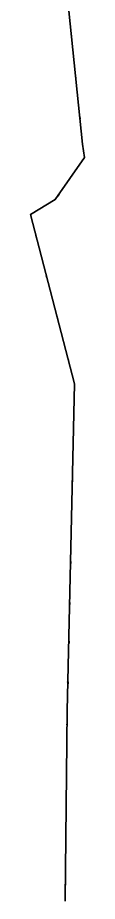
# Model space of a CAD drawing. Extents: x -14 to 5, y -77 to 101.
# Drawn here: x -13.14 to -11.57, y 0.74 to 26.43 of the extents above; entities that cross this region are included whole.
import ezdxf

# ---------------------------------------------------------------- set-up
doc = ezdxf.new("R2010")
doc.units = 0
doc.layers.add('RAILINGS', color=6, linetype='CONTINUOUS')

msp = doc.modelspace()

# ---------------------------------------------------------------- linework, layer by layer
at = {"layer": 'RAILINGS'}
for points in [[(-11.63, 22.75, 5.73), (-12.42, 30.51, 5.73), (-12.42, 30.51, 5.8), (-11.63, 22.75, 5.8)], [(-11.63, 22.75, 5.8), (-12.42, 30.51, 5.8), (-12.42, 30.51, 5.73), (-11.63, 22.75, 5.73)], [(-11.63, 22.75, 5.38), (-12.42, 30.51, 5.38), (-12.42, 30.51, 5.31), (-11.63, 22.75, 5.31)], [(-11.63, 22.75, 5.31), (-12.42, 30.51, 5.31), (-12.42, 30.51, 5.38), (-11.63, 22.75, 5.38)], [(-11.95, 25.86, 4.59), (-11.95, 25.86, 5.73), (-11.95, 25.92, 5.73), (-11.95, 25.92, 4.59)], [(-11.95, 25.92, 4.59), (-11.95, 25.92, 5.73), (-11.95, 25.86, 5.73), (-11.95, 25.86, 4.59)], [(-11.82, 24.68, 4.59), (-11.82, 24.68, 5.73), (-11.83, 24.74, 5.73), (-11.83, 24.74, 4.59)], [(-11.83, 24.74, 4.59), (-11.83, 24.74, 5.73), (-11.82, 24.68, 5.73), (-11.82, 24.68, 4.59)], [(-11.7, 23.49, 4.59), (-11.7, 23.49, 5.73), (-11.71, 23.55, 5.73), (-11.71, 23.55, 4.59)], [(-11.71, 23.55, 4.59), (-11.71, 23.55, 5.73), (-11.7, 23.49, 5.73), (-11.7, 23.49, 4.59)], [(-11.57, 22.36, 5.8), (-11.63, 22.75, 5.8), (-11.63, 22.75, 5.73), (-11.57, 22.36, 5.73)], [(-11.57, 22.36, 5.73), (-11.63, 22.75, 5.73), (-11.63, 22.75, 5.8), (-11.57, 22.36, 5.8)], [(-11.57, 22.36, 5.31), (-11.63, 22.75, 5.31), (-11.63, 22.75, 5.38), (-11.57, 22.36, 5.38)], [(-11.57, 22.36, 5.38), (-11.63, 22.75, 5.38), (-11.63, 22.75, 5.31), (-11.57, 22.36, 5.31)], [(-12.42, 21.14, 5.73), (-11.57, 22.36, 5.73), (-11.57, 22.36, 5.8), (-12.42, 21.14, 5.8)], [(-12.42, 21.14, 5.8), (-11.57, 22.36, 5.8), (-11.57, 22.36, 5.73), (-12.42, 21.14, 5.73)], [(-12.42, 21.14, 5.38), (-11.57, 22.36, 5.38), (-11.57, 22.36, 5.31), (-12.42, 21.14, 5.31)], [(-12.42, 21.14, 5.31), (-11.57, 22.36, 5.31), (-11.57, 22.36, 5.38), (-12.42, 21.14, 5.38)], [(-11.57, 22.36, 4.59), (-11.57, 22.36, 5.73), (-11.58, 22.42, 5.73), (-11.58, 22.42, 4.59)], [(-11.58, 22.42, 4.59), (-11.58, 22.42, 5.73), (-11.57, 22.36, 5.73), (-11.57, 22.36, 4.59)], [(-13.14, 20.71, 5.8), (-12.42, 21.14, 5.8), (-12.42, 21.14, 5.73), (-13.14, 20.71, 5.73)], [(-13.14, 20.71, 5.73), (-12.42, 21.14, 5.73), (-12.42, 21.14, 5.8), (-13.14, 20.71, 5.8)], [(-13.14, 20.71, 5.31), (-12.42, 21.14, 5.31), (-12.42, 21.14, 5.38), (-13.14, 20.71, 5.38)], [(-13.14, 20.71, 5.38), (-12.42, 21.14, 5.38), (-12.42, 21.14, 5.31), (-13.14, 20.71, 5.31)], [(-12.35, 21.24, 4.59), (-12.35, 21.24, 5.73), (-12.31, 21.3, 5.73), (-12.31, 21.3, 4.59)], [(-12.31, 21.3, 4.59), (-12.31, 21.3, 5.73), (-12.35, 21.24, 5.73), (-12.35, 21.24, 4.59)], [(-11.86, 15.78, 5.73), (-13.14, 20.71, 5.73), (-13.14, 20.71, 5.8), (-11.86, 15.78, 5.8)], [(-11.86, 15.78, 5.8), (-13.14, 20.71, 5.8), (-13.14, 20.71, 5.73), (-11.86, 15.78, 5.73)], [(-11.86, 15.78, 5.38), (-13.14, 20.71, 5.38), (-13.14, 20.71, 5.31), (-11.86, 15.78, 5.31)], [(-11.86, 15.78, 5.31), (-13.14, 20.71, 5.31), (-13.14, 20.71, 5.38), (-11.86, 15.78, 5.38)], [(-12.97, 20.05, 4.59), (-12.97, 20.05, 5.73), (-12.98, 20.11, 5.73), (-12.98, 20.11, 4.59)], [(-12.98, 20.11, 4.59), (-12.98, 20.11, 5.73), (-12.97, 20.05, 5.73), (-12.97, 20.05, 4.59)], [(-12.68, 18.92, 4.59), (-12.68, 18.92, 5.73), (-12.66, 18.86, 5.73), (-12.66, 18.86, 4.59)], [(-12.66, 18.86, 4.59), (-12.66, 18.86, 5.73), (-12.68, 18.92, 5.73), (-12.68, 18.92, 4.59)], [(-12.37, 17.74, 4.59), (-12.37, 17.74, 5.73), (-12.35, 17.68, 5.73), (-12.35, 17.68, 4.59)], [(-12.35, 17.68, 4.59), (-12.35, 17.68, 5.73), (-12.37, 17.74, 5.73), (-12.37, 17.74, 4.59)], [(-12.06, 16.55, 4.59), (-12.06, 16.55, 5.73), (-12.04, 16.49, 5.73), (-12.04, 16.49, 4.59)], [(-12.04, 16.49, 4.59), (-12.04, 16.49, 5.73), (-12.06, 16.55, 5.73), (-12.06, 16.55, 4.59)], [(-12.07, 6.28, 5.8), (-11.86, 15.78, 5.8), (-11.86, 15.78, 5.73), (-12.07, 6.28, 5.73)], [(-12.07, 6.28, 5.73), (-11.86, 15.78, 5.73), (-11.86, 15.78, 5.8), (-12.07, 6.28, 5.8)], [(-12.07, 6.28, 5.31), (-11.86, 15.78, 5.31), (-11.86, 15.78, 5.38), (-12.07, 6.28, 5.38)], [(-12.07, 6.28, 5.38), (-11.86, 15.78, 5.38), (-11.86, 15.78, 5.31), (-12.07, 6.28, 5.31)], [(-11.87, 15.42, 4.59), (-11.87, 15.42, 5.73), (-11.87, 15.36, 5.73), (-11.87, 15.36, 4.59)], [(-11.87, 15.36, 4.59), (-11.87, 15.36, 5.73), (-11.87, 15.42, 5.73), (-11.87, 15.42, 4.59)], [(-11.9, 14.18, 4.59), (-11.9, 14.18, 5.73), (-11.9, 14.12, 5.73), (-11.9, 14.12, 4.59)], [(-11.9, 14.12, 4.59), (-11.9, 14.12, 5.73), (-11.9, 14.18, 5.73), (-11.9, 14.18, 4.59)], [(-11.92, 12.99, 4.59), (-11.92, 12.99, 5.73), (-11.92, 12.93, 5.73), (-11.92, 12.93, 4.59)], [(-11.92, 12.93, 4.59), (-11.92, 12.93, 5.73), (-11.92, 12.99, 5.73), (-11.92, 12.99, 4.59)], [(-11.95, 11.74, 4.59), (-11.95, 11.74, 5.73), (-11.95, 11.8, 5.73), (-11.95, 11.8, 4.59)], [(-11.95, 11.8, 4.59), (-11.95, 11.8, 5.73), (-11.95, 11.74, 5.73), (-11.95, 11.74, 4.59)], [(-11.97, 10.56, 4.59), (-11.97, 10.56, 5.73), (-11.97, 10.62, 5.73), (-11.97, 10.62, 4.59)], [(-11.97, 10.62, 4.59), (-11.97, 10.62, 5.73), (-11.97, 10.56, 5.73), (-11.97, 10.56, 4.59)], [(-12, 9.37, 4.59), (-12, 9.37, 5.73), (-12, 9.43, 5.73), (-12, 9.43, 4.59)], [(-12, 9.43, 4.59), (-12, 9.43, 5.73), (-12, 9.37, 5.73), (-12, 9.37, 4.59)], [(-12.02, 8.24, 4.59), (-12.02, 8.24, 5.73), (-12.02, 8.3, 5.73), (-12.02, 8.3, 4.59)], [(-12.02, 8.3, 4.59), (-12.02, 8.3, 5.73), (-12.02, 8.24, 5.73), (-12.02, 8.24, 4.59)], [(-12.05, 7.06, 4.59), (-12.05, 7.06, 5.73), (-12.06, 7.12, 5.73), (-12.05, 7.12, 4.59)], [(-12.05, 7.12, 4.59), (-12.06, 7.12, 5.73), (-12.05, 7.06, 5.73), (-12.05, 7.06, 4.59)], [(-12.13, 0.74, 5.73), (-12.07, 6.28, 5.73), (-12.07, 6.28, 5.8), (-12.13, 0.74, 5.8)], [(-12.13, 0.74, 5.8), (-12.07, 6.28, 5.8), (-12.07, 6.28, 5.73), (-12.13, 0.74, 5.73)], [(-12.13, 0.74, 5.38), (-12.07, 6.28, 5.38), (-12.07, 6.28, 5.31), (-12.13, 0.74, 5.31)], [(-12.13, 0.74, 5.31), (-12.07, 6.28, 5.31), (-12.07, 6.28, 5.38), (-12.13, 0.74, 5.38)], [(-12.08, 5.87, 4.59), (-12.08, 5.87, 5.73), (-12.07, 5.93, 5.73), (-12.07, 5.93, 4.59)], [(-12.07, 5.93, 4.59), (-12.07, 5.93, 5.73), (-12.08, 5.87, 5.73), (-12.08, 5.87, 4.59)], [(-12.09, 4.74, 4.59), (-12.09, 4.74, 5.73), (-12.09, 4.68, 5.73), (-12.09, 4.68, 4.59)], [(-12.09, 4.68, 4.59), (-12.09, 4.68, 5.73), (-12.09, 4.74, 5.73), (-12.09, 4.74, 4.59)], [(-12.1, 3.56, 4.59), (-12.1, 3.56, 5.73), (-12.1, 3.5, 5.73), (-12.1, 3.5, 4.59)], [(-12.1, 3.5, 4.59), (-12.1, 3.5, 5.73), (-12.1, 3.56, 5.73), (-12.1, 3.56, 4.59)], [(-12.11, 2.37, 4.59), (-12.11, 2.37, 5.73), (-12.11, 2.31, 5.73), (-12.11, 2.31, 4.59)], [(-12.11, 2.31, 4.59), (-12.11, 2.31, 5.73), (-12.11, 2.37, 5.73), (-12.11, 2.37, 4.59)], [(-12.13, 1.24, 4.59), (-12.13, 1.24, 5.73), (-12.13, 1.18, 5.73), (-12.13, 1.18, 4.59)], [(-12.13, 1.18, 4.59), (-12.13, 1.18, 5.73), (-12.13, 1.24, 5.73), (-12.13, 1.24, 4.59)]]:
    msp.add_3dface(points, dxfattribs=at)

doc.saveas('drawing.dxf')
